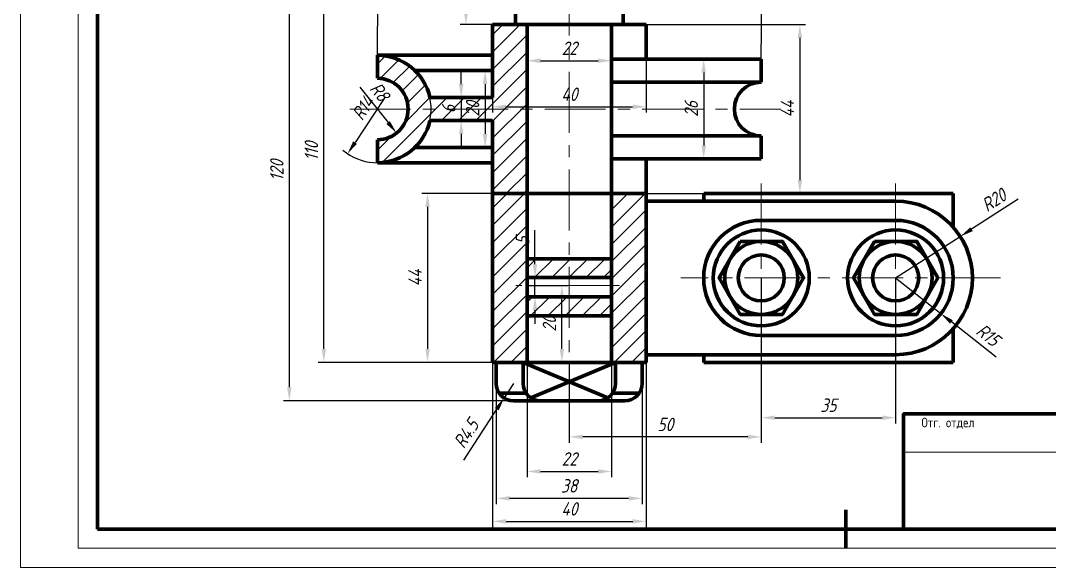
# Model space of a CAD drawing. Extents: x 0 to 420, y 0 to 297.
# Drawn here: x 0 to 268, y 0 to 142.5 of the extents above; entities that cross this region are included whole.
import ezdxf
from ezdxf.enums import TextEntityAlignment as Align

# ---------------------------------------------------------------- set-up
doc = ezdxf.new("R2010")
doc.units = 0
doc.linetypes.add('CENTER', pattern=[50.8, 31.75, -6.35, 6.35, -6.35])
doc.layers.get('DEFPOINTS').update_dxf_attribs({"linetype": 'CONTINUOUS'})
for name, color, linetype, lineweight in [('Axis', 50, 'CENTER', 20), ('Dimensions', 80, 'CONTINUOUS', 20), ('Hatch', 30, 'CONTINUOUS', 20), ('Text35', 253, 'CONTINUOUS', 35), ('Thick', 10, 'CONTINUOUS', 70), ('Thin', 160, 'CONTINUOUS', 20)]:
    doc.layers.add(name, color=color, linetype=linetype, lineweight=lineweight)
doc.styles.get("Standard").update_dxf_attribs({"font": 'simplexc.shx', "width": 0.8, "oblique": 15})
doc.styles.add('WFTEXTn', font='simplexc.shx', dxfattribs={"width": 0.8})
doc.dimstyles.get("Standard").update_dxf_attribs({"dimtxt": 3.5, "dimasz": 3.5, "dimexe": 1.5, "dimexo": 0, "dimgap": 1.5, "dimtad": 1, "dimdsep": 46, "dimtxsty": 'Standard', "dimcen": -1.5, "dimdle": 1.25, "dimadec": 0, "dimazin": 0, "dimtfac": 0.75, "dimtdec": 1, "dimtmove": 0, "dimatfit": 3, "dimfxl": 1, "dimtolj": 1, "dimarcsym": 0})

# ---------------------------------------------------------------- blocks, each defined once
blk = doc.blocks.new('*D7')
at = {"layer": 'DEFPOINTS', "color": 0, "ltscale": 0.5, "transparency": 16777216}
for p in [(192.94, 75.42), (227.94, 75.42), (227.94, 39)]:
    blk.add_point(p, dxfattribs=at)
at = {"layer": 'Dimensions', "color": 0, "lineweight": -2, "ltscale": 0.5, "transparency": 16777216}
for p, q in [((192.94, 75.42), (192.94, 37.5)), ((227.94, 75.42), (227.94, 37.5)), ((196.44, 39), (224.44, 39))]:
    blk.add_line(p, q, dxfattribs=at)
at = {"layer": 'Dimensions', "color": 0, "ltscale": 0.5, "transparency": 16777216}
for points in [[(196.44, 39.58), (196.44, 38.42), (192.94, 39)], [(224.44, 39.58), (224.44, 38.42), (227.94, 39)]]:
    blk.add_solid(points, dxfattribs=at)
at = {"layer": 'Dimensions', "color": 0, "ltscale": 0.5, "transparency": 16777216, "insert": (210.44, 42.25), "char_height": 3.5, "attachment_point": 5}
blk.add_mtext('\\A1;35', dxfattribs=at)
blk = doc.blocks.new('*D8')
at = {"layer": 'DEFPOINTS', "color": 0, "ltscale": 0.5, "transparency": 16777216}
for p in [(192.94, 75.42), (142.94, 53.42), (142.94, 34)]:
    blk.add_point(p, dxfattribs=at)
at = {"layer": 'Dimensions', "color": 0, "lineweight": -2, "ltscale": 0.5, "transparency": 16777216}
for p, q in [((192.94, 75.42), (192.94, 32.5)), ((142.94, 53.42), (142.94, 32.5)), ((189.44, 34), (146.44, 34))]:
    blk.add_line(p, q, dxfattribs=at)
at = {"layer": 'Dimensions', "color": 0, "ltscale": 0.5, "transparency": 16777216}
for points in [[(146.44, 34.58), (146.44, 33.42), (142.94, 34)], [(189.44, 34.58), (189.44, 33.42), (192.94, 34)]]:
    blk.add_solid(points, dxfattribs=at)
at = {"layer": 'Dimensions', "color": 0, "ltscale": 0.5, "transparency": 16777216, "insert": (167.94, 37.25), "char_height": 3.5, "attachment_point": 5}
blk.add_mtext('\\A1;50', dxfattribs=at)
blk = doc.blocks.new('*D10')
at = {"layer": 'DEFPOINTS', "color": 0, "ltscale": 0.5, "transparency": 16777216}
for p in [(244.78, 86.22), (227.94, 75.42)]:
    blk.add_point(p, dxfattribs=at)
at = {"layer": 'Dimensions', "color": 0, "lineweight": -2, "ltscale": 0.5, "transparency": 16777216}
for p, q in [((259.89, 95.91), (247.72, 88.11)), ((227.94, 75.42), (244.78, 86.22))]:
    blk.add_line(p, q, dxfattribs=at)
at = {"layer": 'Dimensions', "color": 0, "ltscale": 0.5, "transparency": 16777216}
blk.add_solid([(247.41, 88.6), (248.04, 87.61), (244.78, 86.22)], dxfattribs=at)
at = {"layer": 'Dimensions', "color": 0, "ltscale": 0.5, "transparency": 16777216, "insert": (253.53, 95.69), "char_height": 3.5, "attachment_point": 5, "rotation": 32.6808}
blk.add_mtext('\\A1;R20', dxfattribs=at)
blk = doc.blocks.new('*D11')
at = {"layer": 'DEFPOINTS', "color": 0, "ltscale": 0.5, "transparency": 16777216}
for p in [(227.94, 75.42), (239.72, 66.12)]:
    blk.add_point(p, dxfattribs=at)
at = {"layer": 'Dimensions', "color": 0, "lineweight": -2, "ltscale": 0.5, "transparency": 16777216}
for p, q in [((227.94, 75.42), (239.72, 66.12)), ((254.11, 54.76), (242.46, 63.95))]:
    blk.add_line(p, q, dxfattribs=at)
at = {"layer": 'Dimensions', "color": 0, "ltscale": 0.5, "transparency": 16777216}
blk.add_solid([(242.82, 64.41), (242.1, 63.49), (239.72, 66.12)], dxfattribs=at)
at = {"layer": 'Dimensions', "color": 0, "ltscale": 0.5, "transparency": 16777216, "insert": (252.01, 60.55), "char_height": 3.5, "attachment_point": 5, "rotation": 321.7054}
blk.add_mtext('\\A1;R15', dxfattribs=at)
blk = doc.blocks.new('*D12')
at = {"layer": 'DEFPOINTS', "color": 0, "ltscale": 0.5, "transparency": 16777216}
for p in [(131.94, 53.42), (153.94, 53.42), (153.94, 25)]:
    blk.add_point(p, dxfattribs=at)
at = {"layer": 'Dimensions', "color": 0, "lineweight": -2, "ltscale": 0.5, "transparency": 16777216}
for p, q in [((131.94, 53.42), (131.94, 23.5)), ((153.94, 53.42), (153.94, 23.5)), ((135.44, 25), (150.44, 25))]:
    blk.add_line(p, q, dxfattribs=at)
at = {"layer": 'Dimensions', "color": 0, "ltscale": 0.5, "transparency": 16777216}
for points in [[(135.44, 25.58), (135.44, 24.42), (131.94, 25)], [(150.44, 25.58), (150.44, 24.42), (153.94, 25)]]:
    blk.add_solid(points, dxfattribs=at)
at = {"layer": 'Dimensions', "color": 0, "ltscale": 0.5, "transparency": 16777216, "insert": (142.94, 28.25), "char_height": 3.5, "attachment_point": 5}
blk.add_mtext('\\A1;22', dxfattribs=at)
blk = doc.blocks.new('*D14')
at = {"layer": 'DEFPOINTS', "color": 0, "ltscale": 0.5, "transparency": 16777216}
for p in [(122.94, 97.42), (106, 53.42), (122.94, 53.42)]:
    blk.add_point(p, dxfattribs=at)
at = {"layer": 'Dimensions', "color": 0, "lineweight": -2, "ltscale": 0.5, "transparency": 16777216}
for p, q in [((122.94, 97.42), (104.5, 97.42)), ((106, 93.92), (106, 56.92)), ((122.94, 53.42), (104.5, 53.42))]:
    blk.add_line(p, q, dxfattribs=at)
at = {"layer": 'Dimensions', "color": 0, "ltscale": 0.5, "transparency": 16777216}
for points in [[(105.42, 93.92), (106.58, 93.92), (106, 97.42)], [(105.42, 56.92), (106.58, 56.92), (106, 53.42)]]:
    blk.add_solid(points, dxfattribs=at)
at = {"layer": 'Dimensions', "color": 0, "ltscale": 0.5, "transparency": 16777216, "insert": (102.75, 75.42), "char_height": 3.5, "attachment_point": 5, "rotation": 90}
blk.add_mtext('\\A1;44', dxfattribs=at)
blk = doc.blocks.new('*D15')
at = {"layer": 'DEFPOINTS', "color": 0, "ltscale": 0.5, "transparency": 16777216}
for p in [(122.94, 53.42), (162.94, 53.42), (162.95, 12)]:
    blk.add_point(p, dxfattribs=at)
at = {"layer": 'Dimensions', "color": 0, "lineweight": -2, "ltscale": 0.5, "transparency": 16777216}
for p, q in [((122.94, 53.42), (122.95, 10.5)), ((162.94, 53.42), (162.95, 10.5)), ((126.45, 12), (159.45, 12))]:
    blk.add_line(p, q, dxfattribs=at)
at = {"layer": 'Dimensions', "color": 0, "ltscale": 0.5, "transparency": 16777216}
for points in [[(126.45, 12.58), (126.45, 11.41), (122.95, 12)], [(159.45, 12.58), (159.45, 11.42), (162.95, 12)]]:
    blk.add_solid(points, dxfattribs=at)
at = {"layer": 'Dimensions', "color": 0, "ltscale": 0.5, "transparency": 16777216, "insert": (142.95, 15.25), "char_height": 3.5, "attachment_point": 5, "rotation": 0.0034}
blk.add_mtext('\\A1;40', dxfattribs=at)
blk = doc.blocks.new('*D16')
at = {"layer": 'DEFPOINTS', "color": 0, "ltscale": 0.5, "transparency": 16777216}
for p in [(123.89, 47.92), (161.89, 47.92), (161.89, 18)]:
    blk.add_point(p, dxfattribs=at)
at = {"layer": 'Dimensions', "color": 0, "lineweight": -2, "ltscale": 0.5, "transparency": 16777216}
for p, q in [((123.89, 47.92), (123.89, 16.5)), ((161.89, 47.92), (161.89, 16.5)), ((127.39, 18), (158.39, 18))]:
    blk.add_line(p, q, dxfattribs=at)
at = {"layer": 'Dimensions', "color": 0, "ltscale": 0.5, "transparency": 16777216}
for points in [[(127.39, 18.58), (127.39, 17.42), (123.89, 18)], [(158.39, 18.58), (158.39, 17.42), (161.89, 18)]]:
    blk.add_solid(points, dxfattribs=at)
at = {"layer": 'Dimensions', "color": 0, "ltscale": 0.5, "transparency": 16777216, "insert": (142.89, 21.25), "char_height": 3.5, "attachment_point": 5}
blk.add_mtext('\\A1;38', dxfattribs=at)
blk = doc.blocks.new('*D17')
at = {"layer": 'DEFPOINTS', "color": 0, "ltscale": 0.5, "transparency": 16777216}
for p in [(128.39, 47.92), (125.95, 44.14)]:
    blk.add_point(p, dxfattribs=at)
at = {"layer": 'Dimensions', "color": 0, "lineweight": -2, "ltscale": 0.5, "transparency": 16777216}
for p, q in [((128.39, 47.92), (125.95, 44.14)), ((115.44, 27.9), (124.05, 41.2))]:
    blk.add_line(p, q, dxfattribs=at)
at = {"layer": 'Dimensions', "color": 0, "ltscale": 0.5, "transparency": 16777216}
blk.add_solid([(123.56, 41.52), (124.54, 40.88), (125.95, 44.14)], dxfattribs=at)
at = {"layer": 'Dimensions', "color": 0, "ltscale": 0.5, "transparency": 16777216, "insert": (116.07, 34.85), "char_height": 3.5, "attachment_point": 5, "rotation": 57.0935}
blk.add_mtext('\\A1;R4.5', dxfattribs=at)
blk = doc.blocks.new('*D18')
at = {"layer": 'DEFPOINTS', "color": 0, "ltscale": 0.5, "transparency": 16777216}
for p in [(139.44, 163.42), (70, 43.42), (128.39, 43.42)]:
    blk.add_point(p, dxfattribs=at)
at = {"layer": 'Dimensions', "color": 0, "lineweight": -2, "ltscale": 0.5, "transparency": 16777216}
for p, q in [((139.44, 163.42), (68.5, 163.42)), ((70, 159.92), (70, 46.92)), ((128.39, 43.42), (68.5, 43.42))]:
    blk.add_line(p, q, dxfattribs=at)
at = {"layer": 'Dimensions', "color": 0, "ltscale": 0.5, "transparency": 16777216}
for points in [[(69.42, 159.92), (70.58, 159.92), (70, 163.42)], [(69.42, 46.92), (70.58, 46.92), (70, 43.42)]]:
    blk.add_solid(points, dxfattribs=at)
at = {"layer": 'Dimensions', "color": 0, "ltscale": 0.5, "transparency": 16777216, "insert": (66.75, 103.42), "char_height": 3.5, "attachment_point": 5, "rotation": 90}
blk.add_mtext('\\A1;120', dxfattribs=at)
blk = doc.blocks.new('*D19')
at = {"layer": 'DEFPOINTS', "color": 0, "ltscale": 0.5, "transparency": 16777216}
for p in [(79, 163.42), (139.44, 163.42), (122.94, 53.42)]:
    blk.add_point(p, dxfattribs=at)
at = {"layer": 'Dimensions', "color": 0, "lineweight": -2, "ltscale": 0.5, "transparency": 16777216}
for p, q in [((139.44, 163.42), (77.5, 163.42)), ((79, 56.92), (79, 159.92)), ((122.94, 53.42), (77.5, 53.42))]:
    blk.add_line(p, q, dxfattribs=at)
at = {"layer": 'Dimensions', "color": 0, "ltscale": 0.5, "transparency": 16777216}
for points in [[(78.42, 159.92), (79.58, 159.92), (79, 163.42)], [(78.42, 56.92), (79.58, 56.92), (79, 53.42)]]:
    blk.add_solid(points, dxfattribs=at)
at = {"layer": 'Dimensions', "color": 0, "ltscale": 0.5, "transparency": 16777216, "insert": (75.75, 108.42), "char_height": 3.5, "attachment_point": 5, "rotation": 90}
blk.add_mtext('\\A1;110', dxfattribs=at)
blk = doc.blocks.new('*D20')
at = {"layer": 'DEFPOINTS', "color": 0, "ltscale": 0.5, "transparency": 16777216}
for p in [(139.44, 163.42), (116, 141.42), (128.94, 141.42)]:
    blk.add_point(p, dxfattribs=at)
at = {"layer": 'Dimensions', "color": 0, "lineweight": -2, "ltscale": 0.5, "transparency": 16777216}
for p, q in [((139.44, 163.42), (114.5, 163.42)), ((116, 159.92), (116, 144.92)), ((128.94, 141.42), (114.5, 141.42))]:
    blk.add_line(p, q, dxfattribs=at)
at = {"layer": 'Dimensions', "color": 0, "ltscale": 0.5, "transparency": 16777216}
for points in [[(115.42, 159.92), (116.58, 159.92), (116, 163.42)], [(115.42, 144.92), (116.58, 144.92), (116, 141.42)]]:
    blk.add_solid(points, dxfattribs=at)
at = {"layer": 'Dimensions', "color": 0, "ltscale": 0.5, "transparency": 16777216, "insert": (112.75, 152.42), "char_height": 3.5, "attachment_point": 5, "rotation": 90}
blk.add_mtext('\\A1;22', dxfattribs=at)
blk = doc.blocks.new('*D25')
at = {"layer": 'DEFPOINTS', "color": 0, "ltscale": 0.5, "transparency": 16777216}
for p in [(131.94, 75.5), (134, 75.5), (131.94, 70.5)]:
    blk.add_point(p, dxfattribs=at)
at = {"layer": 'Dimensions', "color": 0, "lineweight": -2, "ltscale": 0.5, "transparency": 16777216}
for p, q in [((134, 79), (134, 87.86)), ((131.94, 75.5), (135.5, 75.5)), ((134, 70.5), (134, 75.5)), ((131.94, 70.5), (135.5, 70.5)), ((134, 67), (134, 63.5))]:
    blk.add_line(p, q, dxfattribs=at)
at = {"layer": 'Dimensions', "color": 0, "ltscale": 0.5, "transparency": 16777216}
for points in [[(133.42, 79), (134.58, 79), (134, 75.5)], [(133.42, 67), (134.58, 67), (134, 70.5)]]:
    blk.add_solid(points, dxfattribs=at)
at = {"layer": 'Dimensions', "color": 0, "ltscale": 0.5, "transparency": 16777216, "insert": (130.75, 85.18), "char_height": 3.5, "attachment_point": 5, "rotation": 90}
blk.add_mtext('\\A1;5', dxfattribs=at)
blk = doc.blocks.new('*D26')
at = {"layer": 'DEFPOINTS', "color": 0, "ltscale": 0.5, "transparency": 16777216}
for p in [(131.94, 73.42), (141, 73.42), (131.94, 53.42)]:
    blk.add_point(p, dxfattribs=at)
at = {"layer": 'Dimensions', "color": 0, "lineweight": -2, "ltscale": 0.5, "transparency": 16777216}
for p, q in [((131.94, 73.42), (142.5, 73.42)), ((141, 56.92), (141, 69.92)), ((131.94, 53.42), (142.5, 53.42))]:
    blk.add_line(p, q, dxfattribs=at)
at = {"layer": 'Dimensions', "color": 0, "ltscale": 0.5, "transparency": 16777216}
for points in [[(140.42, 69.92), (141.58, 69.92), (141, 73.42)], [(140.42, 56.92), (141.58, 56.92), (141, 53.42)]]:
    blk.add_solid(points, dxfattribs=at)
at = {"layer": 'Dimensions', "color": 0, "ltscale": 0.5, "transparency": 16777216, "insert": (137.75, 63.42), "char_height": 3.5, "attachment_point": 5, "rotation": 90}
blk.add_mtext('\\A1;20', dxfattribs=at)
blk = doc.blocks.new('*D28')
at = {"layer": 'DEFPOINTS', "color": 0, "ltscale": 0.5, "transparency": 16777216}
for p in [(92.94, 119.42), (97.93, 113.16)]:
    blk.add_point(p, dxfattribs=at)
at = {"layer": 'Dimensions', "color": 0, "lineweight": -2, "ltscale": 0.5, "transparency": 16777216}
blk.add_line((88.37, 125.15), (95.75, 115.9), dxfattribs=at)
at = {"layer": 'Dimensions', "color": 0, "ltscale": 0.5, "transparency": 16777216}
blk.add_solid([(96.2, 116.26), (95.29, 115.53), (97.93, 113.16)], dxfattribs=at)
at = {"layer": 'Dimensions', "color": 0, "ltscale": 0.5, "transparency": 16777216, "insert": (93.51, 123.92), "char_height": 3.5, "attachment_point": 5, "rotation": 308.5714}
blk.add_mtext('\\A1;R8', dxfattribs=at)
blk = doc.blocks.new('*D29')
at = {"layer": 'DEFPOINTS', "color": 0, "ltscale": 0.5, "transparency": 16777216}
for p in [(92.94, 119.42), (85.18, 107.77)]:
    blk.add_point(p, dxfattribs=at)
at = {"layer": 'Dimensions', "color": 0, "lineweight": -2, "ltscale": 0.5, "transparency": 16777216}
blk.add_line((94.74, 122.12), (87.12, 110.68), dxfattribs=at)
blk.add_arc((92.94, 119.42), 14, 230.1753, 12.3736, dxfattribs=at)
at = {"layer": 'Dimensions', "color": 0, "ltscale": 0.5, "transparency": 16777216}
blk.add_solid([(86.63, 111), (87.6, 110.36), (85.18, 107.77)], dxfattribs=at)
at = {"layer": 'Dimensions', "color": 0, "ltscale": 0.5, "transparency": 16777216, "insert": (89.2, 119.66), "char_height": 3.5, "attachment_point": 5, "rotation": 56.3141}
blk.add_mtext('\\A1;R14', dxfattribs=at)
blk = doc.blocks.new('*D30')
at = {"layer": 'DEFPOINTS', "color": 0, "ltscale": 0.5, "transparency": 16777216}
for p in [(193.34, 171.89), (92.94, 133.42), (192.94, 132.42)]:
    blk.add_point(p, dxfattribs=at)
at = {"layer": 'Dimensions', "color": 0, "lineweight": -2, "ltscale": 0.5, "transparency": 16777216}
for p, q in [((92.94, 133.42), (93.35, 174.39)), ((96.84, 172.85), (189.84, 171.92)), ((192.94, 132.42), (193.35, 173.39))]:
    blk.add_line(p, q, dxfattribs=at)
at = {"layer": 'Dimensions', "color": 0, "ltscale": 0.5, "transparency": 16777216}
for points in [[(96.84, 173.43), (96.83, 172.27), (93.34, 172.89)], [(189.84, 172.5), (189.83, 171.34), (193.34, 171.89)]]:
    blk.add_solid(points, dxfattribs=at)
at = {"layer": 'Dimensions', "color": 0, "ltscale": 0.5, "transparency": 16777216, "insert": (143.37, 175.64), "char_height": 3.5, "attachment_point": 5, "rotation": 359.4271}
blk.add_mtext('\\A1;100', dxfattribs=at)
blk = doc.blocks.new('*D31')
at = {"layer": 'DEFPOINTS', "color": 0, "ltscale": 0.5, "transparency": 16777216}
for p in [(177.94, 132.42), (177.94, 106.42), (177.94, 106.42)]:
    blk.add_point(p, dxfattribs=at)
at = {"layer": 'Dimensions', "color": 0, "lineweight": -2, "ltscale": 0.5, "transparency": 16777216}
for p, q in [((177.94, 132.42), (176.44, 132.42)), ((177.94, 128.92), (177.94, 109.92)), ((177.94, 106.42), (176.44, 106.42))]:
    blk.add_line(p, q, dxfattribs=at)
at = {"layer": 'Dimensions', "color": 0, "ltscale": 0.5, "transparency": 16777216}
for points in [[(177.36, 128.92), (178.53, 128.92), (177.94, 132.42)], [(177.36, 109.92), (178.53, 109.92), (177.94, 106.42)]]:
    blk.add_solid(points, dxfattribs=at)
at = {"layer": 'Dimensions', "color": 0, "ltscale": 0.5, "transparency": 16777216, "insert": (174.69, 119.42), "char_height": 3.5, "attachment_point": 5, "rotation": 90}
blk.add_mtext('\\A1;26', dxfattribs=at)
blk = doc.blocks.new('*D32')
at = {"layer": 'DEFPOINTS', "color": 0, "ltscale": 0.5, "transparency": 16777216}
for p in [(162.94, 141.42), (162.94, 97.42), (203, 97.42)]:
    blk.add_point(p, dxfattribs=at)
at = {"layer": 'Dimensions', "color": 0, "lineweight": -2, "ltscale": 0.5, "transparency": 16777216}
for p, q in [((162.94, 141.42), (204.5, 141.42)), ((203, 137.92), (203, 100.92)), ((162.94, 97.42), (204.5, 97.42))]:
    blk.add_line(p, q, dxfattribs=at)
at = {"layer": 'Dimensions', "color": 0, "ltscale": 0.5, "transparency": 16777216}
for points in [[(202.42, 137.92), (203.58, 137.92), (203, 141.42)], [(202.42, 100.92), (203.58, 100.92), (203, 97.42)]]:
    blk.add_solid(points, dxfattribs=at)
at = {"layer": 'Dimensions', "color": 0, "ltscale": 0.5, "transparency": 16777216, "insert": (199.75, 119.42), "char_height": 3.5, "attachment_point": 5, "rotation": 90}
blk.add_mtext('\\A1;44', dxfattribs=at)
blk = doc.blocks.new('*D33')
at = {"layer": 'DEFPOINTS', "color": 0, "ltscale": 0.5, "transparency": 16777216}
for p in [(131.94, 141.42), (153.94, 141.42), (153.94, 132)]:
    blk.add_point(p, dxfattribs=at)
at = {"layer": 'Dimensions', "color": 0, "lineweight": -2, "ltscale": 0.5, "transparency": 16777216}
for p, q in [((131.94, 141.42), (131.94, 130.5)), ((153.94, 141.42), (153.94, 130.5)), ((135.44, 132), (150.44, 132))]:
    blk.add_line(p, q, dxfattribs=at)
at = {"layer": 'Dimensions', "color": 0, "ltscale": 0.5, "transparency": 16777216}
for points in [[(135.44, 132.58), (135.44, 131.42), (131.94, 132)], [(150.44, 132.58), (150.44, 131.42), (153.94, 132)]]:
    blk.add_solid(points, dxfattribs=at)
at = {"layer": 'Dimensions', "color": 0, "ltscale": 0.5, "transparency": 16777216, "insert": (142.94, 135.25), "char_height": 3.5, "attachment_point": 5}
blk.add_mtext('\\A1;22', dxfattribs=at)
blk = doc.blocks.new('*D34')
at = {"layer": 'DEFPOINTS', "color": 0, "ltscale": 0.5, "transparency": 16777216}
for p in [(122.94, 141.42), (162.94, 141.42), (162.94, 120)]:
    blk.add_point(p, dxfattribs=at)
at = {"layer": 'Dimensions', "color": 0, "lineweight": -2, "ltscale": 0.5, "transparency": 16777216}
for p, q in [((122.94, 141.42), (122.94, 118.5)), ((162.94, 141.42), (162.94, 118.5)), ((126.44, 120), (159.44, 120))]:
    blk.add_line(p, q, dxfattribs=at)
at = {"layer": 'Dimensions', "color": 0, "ltscale": 0.5, "transparency": 16777216}
for points in [[(126.44, 120.58), (126.44, 119.42), (122.94, 120)], [(159.44, 120.58), (159.44, 119.42), (162.94, 120)]]:
    blk.add_solid(points, dxfattribs=at)
at = {"layer": 'Dimensions', "color": 0, "ltscale": 0.5, "transparency": 16777216, "insert": (142.94, 123.25), "char_height": 3.5, "attachment_point": 5}
blk.add_mtext('\\A1;40', dxfattribs=at)
blk = doc.blocks.new('*D35')
at = {"layer": 'DEFPOINTS', "color": 0, "ltscale": 0.5, "transparency": 16777216}
for p in [(114.78, 122.42), (114.78, 116.42), (114.78, 116.42)]:
    blk.add_point(p, dxfattribs=at)
at = {"layer": 'Dimensions', "color": 0, "lineweight": -2, "ltscale": 0.5, "transparency": 16777216}
for p, q in [((114.78, 125.92), (114.78, 129.42)), ((114.78, 122.42), (113.28, 122.42)), ((114.78, 122.42), (114.78, 116.42)), ((114.78, 116.42), (113.28, 116.42)), ((114.78, 112.92), (114.78, 109.42))]:
    blk.add_line(p, q, dxfattribs=at)
at = {"layer": 'Dimensions', "color": 0, "ltscale": 0.5, "transparency": 16777216}
for points in [[(114.2, 125.92), (115.36, 125.92), (114.78, 122.42)], [(114.2, 112.92), (115.36, 112.92), (114.78, 116.42)]]:
    blk.add_solid(points, dxfattribs=at)
at = {"layer": 'Dimensions', "color": 0, "ltscale": 0.5, "transparency": 16777216, "insert": (111.53, 119.42), "char_height": 3.5, "attachment_point": 5, "rotation": 90}
blk.add_mtext('\\A1;6', dxfattribs=at)
blk = doc.blocks.new('*D36')
at = {"layer": 'DEFPOINTS', "color": 0, "ltscale": 0.5, "transparency": 16777216}
for p in [(122.94, 129.42), (121, 109.42), (122.94, 109.42)]:
    blk.add_point(p, dxfattribs=at)
at = {"layer": 'Dimensions', "color": 0, "lineweight": -2, "ltscale": 0.5, "transparency": 16777216}
for p, q in [((122.94, 129.42), (119.5, 129.42)), ((121, 125.92), (121, 112.92)), ((122.94, 109.42), (119.5, 109.42))]:
    blk.add_line(p, q, dxfattribs=at)
at = {"layer": 'Dimensions', "color": 0, "ltscale": 0.5, "transparency": 16777216}
for points in [[(120.42, 125.92), (121.58, 125.92), (121, 129.42)], [(120.42, 112.92), (121.58, 112.92), (121, 109.42)]]:
    blk.add_solid(points, dxfattribs=at)
at = {"layer": 'Dimensions', "color": 0, "ltscale": 0.5, "transparency": 16777216, "insert": (117.75, 119.42), "char_height": 3.5, "attachment_point": 5, "rotation": 90}
blk.add_mtext('\\A1;20', dxfattribs=at)

msp = doc.modelspace()

# ---------------------------------------------------------------- hatches: boundary and pattern name
at = {"layer": 'Hatch', "ltscale": 0.5}
h = msp.add_hatch(dxfattribs=at)
h.set_pattern_fill('ANSI31', color=256)
h.set_pattern_definition([(45, (47.6785, -66.751), (-2.245064, 2.245064), [])])
h.paths.add_polyline_path([(122.943, 116.416), (122.943, 106.416), (122.943, 97.416), (131.943, 97.416), (131.943, 141.416), (122.943, 141.416), (122.943, 133.416), (122.943, 132.416), (122.943, 122.416), (106.618, 122.416, 0.3522849), (92.943, 133.416), (92.943, 127.416, -1), (92.943, 111.416), (92.943, 105.416, 0.3522849), (106.618, 116.416)])
h = msp.add_hatch(dxfattribs=at)
h.set_pattern_fill('ANSI31', color=256)
h.set_pattern_definition([(45, (5.8456, 3.4162), (-2.245064, 2.245064), [])])
h.paths.add_polyline_path([(122.943, 53.416), (131.943, 53.417), (131.943, 97.416), (122.943, 97.416)])
h.paths.add_polyline_path([(162.943, 95.416), (162.943, 97.416), (153.943, 97.416), (153.943, 53.418), (162.846, 53.419), (162.943, 55.416)])
h = msp.add_hatch(dxfattribs=at)
h.set_pattern_fill('ANSI31', color=256)
h.paths.add_polyline_path([(153.943, 80.416), (131.943, 80.416), (131.943, 75.501), (153.943, 75.501)])
h.paths.add_polyline_path([(153.943, 70.501), (131.943, 70.501), (131.943, 65.501), (153.943, 65.501)])

# ---------------------------------------------------------------- linework, layer by layer
at = {"layer": 'Axis', "ltscale": 0.5}
for p, q in [((142.943, 37), (142.943, 166)), ((85.732, 119.416), (198, 119.416)), ((192.943, 100), (192.943, 50)), ((227.943, 100), (227.943, 50)), ((255.281, 75.416), (172, 75.416)), ((156, 73.417), (129, 73.417))]:
    msp.add_line(p, q, dxfattribs=at)
at = {"layer": 'Thick'}
for p, q in [((20, 10), (20, 287)), ((215, 15), (215, 5)), ((215, 5), (215, 10))]:
    msp.add_line(p, q, dxfattribs=at)
at = {"layer": 'Thick', "ltscale": 0.5}
for p, q in [((128.943, 141.416), (128.943, 144.416)), ((156.943, 144.416), (156.943, 141.416)), ((162.943, 141.416), (122.943, 141.416)), ((122.943, 141.416), (122.943, 132.416)), ((122.943, 141.416), (131.943, 141.416)), ((122.943, 141.416), (122.943, 133.416)), ((142.943, 141.416), (128.943, 141.416)), ((131.943, 53.417), (131.943, 141.416)), ((131.943, 141.416), (131.943, 97.416)), ((153.943, 141.416), (153.943, 97.416)), ((162.943, 132.416), (162.943, 141.416)), ((92.943, 133.416), (92.943, 127.416)), ((122.943, 133.416), (92.943, 133.416)), ((122.943, 132.416), (122.943, 129.416)), ((122.943, 132.416), (122.943, 122.416)), ((162.943, 132.416), (153.943, 132.416)), ((153.943, 132.416), (153.943, 126.416)), ((192.943, 132.416), (162.943, 132.416)), ((192.943, 126.416), (192.943, 132.416)), ((122.943, 129.416), (102.741, 129.416)), ((153.943, 126.416), (192.943, 126.416)), ((122.943, 122.416), (106.618, 122.416)), ((106.618, 116.416), (122.943, 116.416)), ((122.943, 116.416), (122.943, 106.416)), ((92.943, 111.416), (92.943, 105.416)), ((153.943, 106.416), (153.943, 112.416)), ((153.943, 112.416), (192.943, 112.416)), ((192.943, 106.416), (192.943, 112.416)), ((102.741, 109.416), (122.943, 109.416)), ((122.943, 109.416), (122.943, 106.416)), ((92.943, 105.416), (122.943, 105.416)), ((122.943, 106.416), (122.943, 97.416)), ((122.943, 97.416), (122.943, 106.416)), ((122.943, 105.416), (122.943, 97.416)), ((162.943, 106.416), (153.943, 106.416)), ((162.943, 97.416), (162.943, 106.416)), ((162.943, 106.416), (192.943, 106.416)), ((122.943, 53.416), (122.943, 97.416)), ((122.943, 97.416), (162.943, 97.416)), ((122.943, 97.416), (131.943, 97.416)), ((122.943, 97.416), (162.943, 97.416)), ((122.943, 97.416), (142.943, 97.416)), ((126.944, 97.416), (158.944, 97.416)), ((131.943, 97.416), (131.943, 53.417)), ((131.943, 97.278), (131.943, 97.416)), ((131.943, 97.416), (153.943, 97.416)), ((131.943, 97.416), (134.943, 97.416)), ((142.943, 97.416), (162.943, 97.416)), ((153.943, 53.417), (153.943, 97.416)), ((162.943, 97.416), (162.943, 95.416)), ((177.943, 97.416), (242.943, 97.416)), ((177.943, 95.416), (177.943, 97.416)), ((242.943, 97.416), (242.943, 88.645)), ((162.943, 95.416), (227.943, 95.416)), ((162.943, 95.416), (162.943, 55.416)), ((192.943, 90.416), (227.943, 90.416)), ((131.943, 75.416), (131.943, 80.416)), ((131.943, 80.416), (153.943, 80.416)), ((153.943, 75.501), (131.943, 75.501)), ((153.943, 70.501), (153.943, 75.501)), ((131.943, 53.001), (131.943, 70.501)), ((131.943, 70.501), (153.943, 70.501)), ((131.943, 70.501), (131.943, 65.501)), ((131.943, 65.501), (153.943, 65.501)), ((242.943, 62.187), (242.943, 53.419)), ((192.943, 60.416), (227.943, 60.416)), ((227.943, 55.416), (162.943, 55.416)), ((162.943, 55.416), (162.943, 55.416)), ((162.943, 55.416), (162.943, 53.419)), ((177.943, 53.419), (177.943, 55.416)), ((162.846, 53.419), (122.943, 53.416)), ((142.894, 53.417), (123.894, 53.417)), ((123.894, 53.417), (123.894, 47.917)), ((131.943, 53.417), (130.943, 53.417)), ((130.943, 53.417), (130.943, 47.917)), ((130.943, 53.417), (153.011, 44.222)), ((131.943, 53.417), (153.943, 53.417)), ((132.875, 44.222), (154.943, 53.418)), ((154.943, 47.917), (154.943, 53.418)), ((161.894, 47.917), (161.894, 53.419)), ((242.943, 53.419), (177.943, 53.419)), ((124.653, 45.417), (130.943, 45.417)), ((128.394, 43.417), (157.394, 43.417)), ((130.943, 45.417), (131.701, 45.417)), ((135.443, 43.417), (150.443, 43.417)), ((154.943, 45.417), (154.185, 45.417)), ((161.136, 45.417), (154.943, 45.417)), ((230, 10), (20, 10))]:
    msp.add_line(p, q, dxfattribs=at)
for points in [[(187.458, 84.916), (181.973, 75.416), (187.458, 65.916), (198.428, 65.916), (203.913, 75.416), (198.428, 84.916)], [(222.458, 84.916), (216.973, 75.416), (222.458, 65.916), (233.428, 65.916), (238.913, 75.416), (233.428, 84.916)]]:
    msp.add_lwpolyline(points, close=True, dxfattribs=at)
at = {"layer": 'Thick'}
msp.add_lwpolyline([(230, 10), (410, 10), (410, 40), (230, 40)], close=True, dxfattribs=at)
at = {"layer": 'Thick', "ltscale": 0.5}
for centre, radius in [((192.943, 75.416), 12.5), ((227.943, 75.416), 12.5), ((192.943, 75.416), 9.5), ((227.943, 75.416), 9.5), ((192.943, 75.416), 6), ((227.943, 75.416), 6)]:
    msp.add_circle(centre, radius, dxfattribs=at)
for centre, radius, start, end in [((92.943, 119.416), 14, 12.37363, 90), ((92.943, 119.416), 8, 270, 90), ((192.943, 119.416), 7, 90, 270), ((92.943, 119.416), 14, 270, 347.62637), ((227.943, 75.416), 20, 270, 90), ((192.943, 75.416), 15, 90, 270), ((227.943, 75.416), 15, 270, 90), ((128.394, 47.917), 4.5, 180, 270), ((135.443, 47.917), 4.5, 180, 270), ((150.443, 47.917), 4.5, 270, 0), ((157.394, 47.917), 4.5, 270, 360)]:
    msp.add_arc(centre, radius, start, end, dxfattribs=at)
at = {"layer": 'Thin'}
for p, q in [((0, 297), (0, 0)), ((15, 292), (15, 5)), ((230, 30), (410, 30)), ((15, 5), (415, 5)), ((0, 0), (420, 0))]:
    msp.add_line(p, q, dxfattribs=at)

# ---------------------------------------------------------------- texts
at = {"layer": 'Text35', "style": 'WFTEXTn', "width": 0.8}
msp.add_text('Отг. отдел', height=2.5, dxfattribs=at).set_placement((241.571, 36.5), align=Align.CENTER)

# ---------------------------------------------------------------- dimensions: what is measured, and where the dimension line sits
at = {"layer": 'Dimensions', "ltscale": 0.5}
for p1, p2, distance, picture, middle in [((92.943, 133.416), (192.943, 132.416), 39.472, '*D30', (143.37, 175.636)), ((122.943, 53.416), (162.943, 53.419), -41.419, '*D15', (142.945, 15.249))]:
    dim = msp.add_aligned_dim(p1=p1, p2=p2, distance=distance, dimstyle='Standard', dxfattribs=at)
    dim.commit()
    dim.dimension.update_dxf_attribs({"geometry": picture, "text_midpoint": middle})
for base, p1, p2, picture, middle in [((70, 43.417), (139.443, 163.417), (128.394, 43.417), '*D18', (66.75, 103.417)), ((79, 163.417), (122.943, 53.416), (139.443, 163.417), '*D19', (75.75, 108.417)), ((116, 141.416), (139.443, 163.417), (128.943, 141.416), '*D20', (112.75, 152.417)), ((203, 97.416), (162.943, 141.416), (162.943, 97.416), '*D32', (199.75, 119.416)), ((177.943, 106.416), (177.943, 132.416), (177.943, 106.416), '*D31', (174.693, 119.416)), ((114.78, 116.416), (114.78, 122.416), (114.78, 116.416), '*D35', (111.53, 119.416)), ((121, 109.416), (122.943, 129.416), (122.943, 109.416), '*D36', (117.75, 119.416)), ((106, 53.416), (122.943, 97.416), (122.943, 53.416), '*D14', (102.75, 75.416)), ((134, 75.501), (131.943, 70.501), (131.943, 75.501), '*D25', (130.75, 85.18)), ((141, 73.417), (131.943, 53.417), (131.943, 73.417), '*D26', (137.75, 63.417))]:
    dim = msp.add_linear_dim(base=base, p1=p1, p2=p2, angle=90, dimstyle='Standard', dxfattribs=at)
    dim.commit()
    dim.dimension.update_dxf_attribs({"geometry": picture, "text_midpoint": middle})
for base, p1, p2, picture, middle in [((162.943, 120), (122.943, 141.416), (162.943, 141.416), '*D34', (142.943, 123.25)), ((153.943, 132), (131.943, 141.416), (153.943, 141.416), '*D33', (142.943, 135.25)), ((142.943, 34), (192.943, 75.416), (142.943, 53.417), '*D8', (167.943, 37.25)), ((227.943, 39), (192.943, 75.416), (227.943, 75.416), '*D7', (210.443, 42.25)), ((153.943, 25), (131.943, 53.417), (153.943, 53.417), '*D12', (142.943, 28.25)), ((161.894, 18), (123.894, 47.917), (161.894, 47.917), '*D16', (142.894, 21.25))]:
    dim = msp.add_linear_dim(base=base, p1=p1, p2=p2, dimstyle='Standard', dxfattribs=at)
    dim.commit()
    dim.dimension.update_dxf_attribs({"geometry": picture, "text_midpoint": middle})
for center, mpoint, picture, middle in [((92.943, 119.416), (97.931, 113.162), '*D28', (90.967, 121.893)), ((92.943, 119.416), (85.178, 107.767), '*D29', (91.902, 117.854)), ((227.943, 75.416), (239.716, 66.121), '*D11', (250, 58))]:
    dim = msp.add_radius_dim(center=center, mpoint=mpoint, dimstyle='Standard', dxfattribs=at)
    dim.commit()
    dim.dimension.update_dxf_attribs({"geometry": picture, "text_midpoint": middle, "dimtype": 164})
for center, mpoint, picture, middle in [((227.943, 75.416), (244.777, 86.215), '*D10', (255.281, 92.954)), ((128.394, 47.917), (125.95, 44.139), '*D17', (118.795, 33.083))]:
    dim = msp.add_radius_dim(center=center, mpoint=mpoint, dimstyle='Standard', dxfattribs=at)
    dim.commit()
    dim.dimension.update_dxf_attribs({"geometry": picture, "text_midpoint": middle})

doc.saveas('drawing.dxf')
